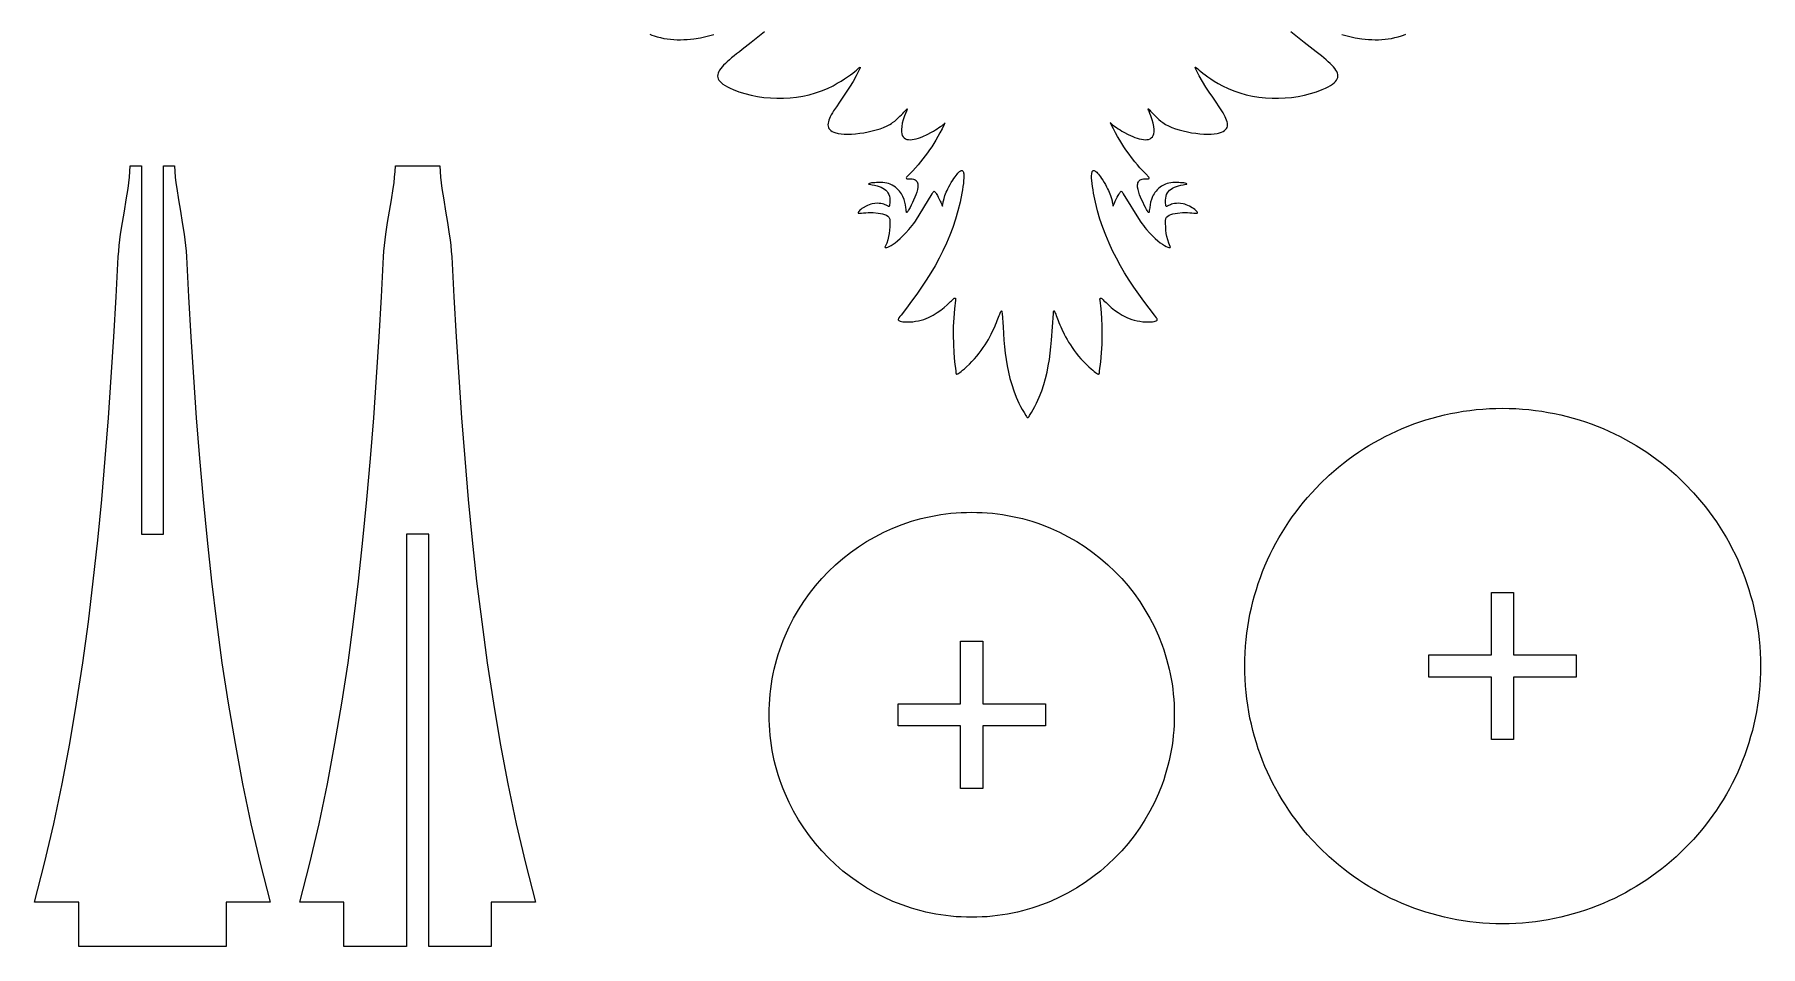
# Model space of a CAD drawing. Header units: millimetres. Extents: x 333 to 567, y 176 to 424.
# Drawn here: x 332.9 to 567.1, y 176.1 to 300 of the extents above; entities that cross this region are included whole.
import ezdxf

# ---------------------------------------------------------------- set-up
doc = ezdxf.new("R2010")
doc.units = ezdxf.units.MM
doc.layers.get('0').update_dxf_attribs({"linetype": 'CONTINUOUS', "true_color": 0xffffff})

msp = doc.modelspace()

# ---------------------------------------------------------------- linework, layer by layer
at = {"linetype": 'CONTINUOUS', "true_color": 0xffffff}
for points in [[(416.38, 300.05), (416.67, 299.93), (416.95, 299.83), (417.39, 299.69), (417.83, 299.58), (418.28, 299.48), (418.73, 299.41), (419.18, 299.35), (419.63, 299.31), (420.08, 299.29), (420.53, 299.28), (420.98, 299.3), (421.44, 299.32), (422.34, 299.42), (423.25, 299.57), (424.15, 299.77), (425.06, 300.01)], [(431.96, 300.37), (431.05, 299.62), (430.16, 298.92), (429.32, 298.27), (428.92, 297.96), (428.54, 297.66), (428.17, 297.37), (427.82, 297.09), (427.49, 296.82), (427.19, 296.56), (426.9, 296.31), (426.64, 296.07), (426.4, 295.83), (426.2, 295.6), (426.02, 295.38), (425.86, 295.17), (425.75, 294.96), (425.66, 294.75), (425.61, 294.55), (425.59, 294.35), (425.61, 294.16), (425.67, 293.97), (425.77, 293.78), (425.91, 293.6), (426.09, 293.42), (426.31, 293.24), (426.59, 293.06), (426.91, 292.88), (427.27, 292.7), (427.69, 292.52), (428.48, 292.22), (429.3, 291.97), (430.14, 291.75), (430.99, 291.58), (431.86, 291.46), (432.74, 291.38), (433.63, 291.34), (434.52, 291.34), (435.41, 291.4), (436.29, 291.49), (437.16, 291.64), (438.02, 291.82), (438.87, 292.06), (439.69, 292.34), (440.49, 292.67), (441.27, 293.05), (441.83, 293.37), (442.35, 293.67), (442.81, 293.97), (443.23, 294.26), (443.6, 294.52), (443.92, 294.77), (444.19, 294.99), (444.42, 295.18), (444.61, 295.34), (444.75, 295.46), (444.86, 295.54), (444.92, 295.57), (444.95, 295.56), (444.93, 295.5), (444.92, 295.44), (444.89, 295.38), (444.85, 295.29), (444.81, 295.19), (444.41, 294.39), (443.97, 293.61), (443.5, 292.87), (443.03, 292.15), (442.57, 291.47), (442.12, 290.82), (441.7, 290.2), (441.32, 289.63), (441.16, 289.35), (441.01, 289.09), (440.88, 288.84), (440.77, 288.6), (440.68, 288.37), (440.62, 288.15), (440.58, 287.94), (440.56, 287.74), (440.58, 287.56), (440.62, 287.39), (440.7, 287.23), (440.81, 287.08), (440.96, 286.95), (441.15, 286.83), (441.37, 286.72), (441.63, 286.63), (441.79, 286.58), (441.96, 286.55), (442.35, 286.5), (442.78, 286.47), (443.26, 286.46), (443.77, 286.48), (444.31, 286.52), (444.87, 286.59), (445.43, 286.67), (446, 286.78), (446.56, 286.9), (447.1, 287.05), (447.63, 287.21), (448.12, 287.39), (448.58, 287.59), (448.98, 287.8), (449.17, 287.92), (449.34, 288.04), (449.62, 288.25), (449.87, 288.47), (450.11, 288.68), (450.33, 288.89), (450.53, 289.09), (450.71, 289.28), (450.86, 289.45), (451, 289.6), (451.11, 289.73), (451.2, 289.83), (451.26, 289.89), (451.3, 289.92), (451.32, 289.9), (451.31, 289.85), (451.27, 289.74), (451.21, 289.58), (451.08, 289.27), (450.97, 288.97), (450.87, 288.69), (450.79, 288.43), (450.65, 287.94), (450.57, 287.5), (450.53, 287.12), (450.53, 286.8), (450.57, 286.52), (450.65, 286.28), (450.76, 286.09), (450.9, 285.95), (451.07, 285.84), (451.27, 285.76), (451.49, 285.72), (451.73, 285.71), (451.99, 285.73), (452.26, 285.77), (452.54, 285.84), (452.83, 285.92), (453.13, 286.03), (453.43, 286.15), (454.03, 286.42), (454.61, 286.73), (454.88, 286.88), (455.15, 287.04), (455.39, 287.2), (455.62, 287.35), (455.82, 287.49), (456, 287.62), (456.16, 287.74), (456.28, 287.84), (456.37, 287.92), (456.43, 287.97), (456.46, 288), (456.47, 288.01), (456.46, 287.99), (456.44, 287.95), (456.4, 287.88), (456.35, 287.77), (456.05, 287.2), (455.76, 286.66), (455.47, 286.15), (455.19, 285.67), (454.92, 285.21), (454.64, 284.76), (454.35, 284.34), (454.06, 283.93), (453.46, 283.12), (453.13, 282.72), (452.8, 282.32), (452.44, 281.91), (452.06, 281.5), (451.66, 281.07), (451.23, 280.62), (451.19, 280.54), (451.2, 280.46), (451.27, 280.39), (451.35, 280.38), (451.59, 280.4), (451.8, 280.41), (451.99, 280.39), (452.15, 280.36), (452.29, 280.32), (452.41, 280.25), (452.52, 280.17), (452.6, 280.08), (452.66, 279.98), (452.71, 279.86), (452.74, 279.73), (452.76, 279.59), (452.76, 279.29), (452.71, 278.96), (452.62, 278.61), (452.49, 278.25), (452.35, 277.89), (452.19, 277.52), (452.02, 277.17), (451.85, 276.83), (451.7, 276.52), (451.55, 276.24), (451.48, 276.1), (451.42, 275.99), (451.37, 275.91), (451.32, 275.85), (451.29, 275.83), (451.26, 275.82), (451.23, 275.84), (451.21, 275.89), (451.2, 275.95), (451.18, 276.03), (451.17, 276.13), (451.16, 276.25), (451.12, 276.53), (451.07, 276.85), (451, 277.21), (450.89, 277.58), (450.74, 277.98), (450.64, 278.17), (450.53, 278.36), (450.41, 278.56), (450.27, 278.74), (450.11, 278.92), (449.93, 279.09), (449.73, 279.26), (449.51, 279.41), (449.27, 279.55), (449, 279.68), (448.78, 279.76), (448.53, 279.82), (448.27, 279.86), (448, 279.89), (447.44, 279.91), (447.17, 279.9), (446.92, 279.88), (446.69, 279.86), (446.48, 279.84), (446.32, 279.8), (446.19, 279.77), (446.11, 279.74), (446.09, 279.72), (446.08, 279.71), (446.09, 279.69), (446.11, 279.68), (446.15, 279.67), (446.21, 279.66), (446.57, 279.6), (446.9, 279.53), (447.22, 279.45), (447.5, 279.36), (447.77, 279.26), (448.01, 279.14), (448.22, 279.01), (448.41, 278.85), (448.58, 278.68), (448.71, 278.49), (448.82, 278.28), (448.9, 278.04), (448.95, 277.78), (448.98, 277.49), (448.97, 277.17), (448.93, 276.82), (448.91, 276.73), (448.89, 276.67), (448.85, 276.65), (448.8, 276.65), (448.74, 276.67), (448.66, 276.72), (448.57, 276.77), (448.45, 276.83), (448.31, 276.89), (448.15, 276.95), (447.97, 277.01), (447.75, 277.05), (447.51, 277.07), (447.23, 277.08), (446.92, 277.06), (446.57, 277), (446.37, 276.95), (446.15, 276.88), (445.94, 276.8), (445.73, 276.7), (445.35, 276.47), (445.17, 276.36), (445.02, 276.24), (444.88, 276.13), (444.78, 276.02), (444.7, 275.93), (444.65, 275.84), (444.64, 275.78), (444.67, 275.74), (444.75, 275.72), (444.87, 275.72), (445.11, 275.76), (445.38, 275.78), (445.69, 275.8), (446.01, 275.82), (446.68, 275.81), (447.36, 275.76), (447.68, 275.71), (447.98, 275.65), (448.25, 275.57), (448.49, 275.46), (448.69, 275.34), (448.84, 275.2), (448.89, 275.12), (448.93, 275.03), (448.96, 274.94), (448.97, 274.84), (448.96, 274.35), (448.95, 273.88), (448.93, 273.42), (448.88, 272.98), (448.8, 272.55), (448.69, 272.11), (448.53, 271.67), (448.32, 271.22), (448.3, 271.14), (448.33, 271.09), (448.41, 271.08), (448.53, 271.09), (448.69, 271.14), (448.89, 271.22), (449.12, 271.35), (449.39, 271.51), (449.69, 271.72), (450.02, 271.98), (450.37, 272.29), (450.74, 272.65), (451.14, 273.06), (451.55, 273.53), (451.77, 273.79), (451.98, 274.06), (452.2, 274.34), (452.43, 274.65), (452.43, 274.66), (454.71, 278.37), (454.72, 278.38), (454.8, 278.54), (454.87, 278.65), (454.91, 278.69), (454.95, 278.7), (454.99, 278.71), (455.03, 278.69), (455.08, 278.65), (455.13, 278.59), (455.19, 278.51), (455.26, 278.41), (455.33, 278.28), (455.42, 278.12), (455.52, 277.93), (455.63, 277.71), (455.72, 277.53), (455.8, 277.37), (455.86, 277.22), (455.92, 277.1), (455.96, 276.99), (456, 276.9), (456.03, 276.83), (456.05, 276.77), (456.07, 276.74), (456.09, 276.72), (456.1, 276.71), (456.11, 276.73), (456.11, 276.76), (456.12, 276.8), (456.13, 276.87), (456.14, 276.94), (456.16, 277.04), (456.18, 277.15), (456.2, 277.27), (456.23, 277.42), (456.32, 277.74), (456.44, 278.13), (456.61, 278.57), (456.72, 278.81), (456.84, 279.06), (456.98, 279.33), (457.13, 279.61), (457.3, 279.91), (457.49, 280.21), (457.65, 280.46), (457.81, 280.68), (457.95, 280.87), (458.08, 281.04), (458.2, 281.18), (458.31, 281.29), (458.41, 281.39), (458.5, 281.46), (458.58, 281.5), (458.66, 281.53), (458.73, 281.54), (458.79, 281.53), (458.84, 281.49), (458.88, 281.45), (458.92, 281.38), (458.95, 281.3), (458.98, 281.2), (458.99, 281.09), (459.01, 280.82), (459.01, 280.51), (458.98, 280.16), (458.94, 279.76), (458.89, 279.34), (458.82, 278.9), (458.74, 278.44), (458.49, 277.24), (458.2, 276.06), (457.87, 274.92), (457.5, 273.81), (457.09, 272.73), (456.64, 271.67), (456.16, 270.63), (455.65, 269.61), (455.1, 268.6), (454.52, 267.62), (453.91, 266.64), (453.27, 265.68), (452.61, 264.72), (451.92, 263.77), (451.21, 262.82), (450.48, 261.87), (450.33, 261.69), (450.2, 261.53), (450.15, 261.45), (450.12, 261.38), (450.1, 261.31), (450.1, 261.25), (450.13, 261.2), (450.18, 261.15), (450.26, 261.1), (450.38, 261.06), (450.53, 261.03), (450.72, 261), (450.95, 260.98), (451.23, 260.97), (451.66, 260.97), (452.07, 261), (452.46, 261.05), (452.84, 261.12), (453.21, 261.21), (453.57, 261.32), (453.91, 261.44), (454.23, 261.58), (454.84, 261.89), (455.4, 262.23), (455.89, 262.58), (456.34, 262.94), (456.72, 263.28), (457.05, 263.59), (457.2, 263.73), (457.33, 263.85), (457.45, 263.96), (457.55, 264.05), (457.64, 264.13), (457.71, 264.18), (457.77, 264.21), (457.82, 264.21), (457.85, 264.18), (457.87, 264.13), (457.87, 264.05), (457.86, 263.93), (457.73, 262.73), (457.63, 261.53), (457.57, 260.34), (457.55, 259.15), (457.58, 257.96), (457.64, 256.76), (457.75, 255.55), (457.91, 254.34), (457.93, 254.16), (457.94, 254.01), (457.96, 253.95), (457.98, 253.91), (458.02, 253.88), (458.07, 253.88), (458.13, 253.9), (458.22, 253.94), (458.33, 254.01), (458.47, 254.11), (458.64, 254.25), (458.84, 254.42), (459.08, 254.62), (459.36, 254.87), (459.75, 255.23), (460.11, 255.59), (460.46, 255.97), (460.78, 256.34), (461.09, 256.72), (461.37, 257.1), (461.64, 257.48), (461.89, 257.85), (462.12, 258.23), (462.34, 258.59), (462.54, 258.95), (462.73, 259.3), (463.05, 259.97), (463.19, 260.29), (463.32, 260.59), (463.44, 260.88), (463.55, 261.14), (463.64, 261.39), (463.73, 261.62), (463.81, 261.82), (463.87, 262), (463.93, 262.15), (463.98, 262.28), (464.03, 262.38), (464.06, 262.45), (464.1, 262.48), (464.12, 262.49), (464.15, 262.45), (464.16, 262.38), (464.18, 262.28), (464.19, 262.13), (464.32, 260.28), (464.45, 258.48), (464.54, 257.6), (464.63, 256.72), (464.75, 255.86), (464.89, 255), (465.05, 254.14), (465.26, 253.29), (465.5, 252.45), (465.78, 251.61), (466.11, 250.77), (466.49, 249.92), (466.7, 249.5), (466.93, 249.08), (467.17, 248.66), (467.42, 248.24), (467.5, 248.13), (467.56, 248.05), (467.62, 248), (467.68, 247.99), (467.73, 248), (467.79, 248.05), (467.86, 248.13), (467.93, 248.24), (468.19, 248.66), (468.43, 249.08), (468.65, 249.5), (468.86, 249.92), (469.25, 250.77), (469.57, 251.61), (469.86, 252.45), (470.1, 253.29), (470.3, 254.14), (470.47, 255), (470.61, 255.86), (470.72, 256.72), (470.82, 257.6), (470.9, 258.48), (471.03, 260.28), (471.16, 262.13), (471.17, 262.28), (471.19, 262.38), (471.21, 262.45), (471.23, 262.49), (471.26, 262.48), (471.29, 262.45), (471.33, 262.38), (471.37, 262.28), (471.42, 262.15), (471.48, 262), (471.55, 261.82), (471.62, 261.62), (471.71, 261.39), (471.8, 261.14), (471.91, 260.88), (472.03, 260.59), (472.16, 260.29), (472.3, 259.97), (472.63, 259.3), (472.81, 258.95), (473.01, 258.59), (473.23, 258.23), (473.46, 257.85), (473.71, 257.48), (473.98, 257.1), (474.26, 256.72), (474.57, 256.34), (474.89, 255.96), (475.24, 255.59), (475.6, 255.23), (475.99, 254.87), (476.27, 254.62), (476.51, 254.42), (476.71, 254.25), (476.88, 254.11), (477.02, 254.01), (477.13, 253.94), (477.22, 253.9), (477.29, 253.88), (477.34, 253.88), (477.37, 253.91), (477.39, 253.95), (477.41, 254.01), (477.43, 254.16), (477.44, 254.34), (477.6, 255.55), (477.71, 256.76), (477.78, 257.96), (477.8, 259.15), (477.78, 260.34), (477.73, 261.53), (477.63, 262.73), (477.49, 263.93), (477.48, 264.05), (477.49, 264.13), (477.51, 264.18), (477.54, 264.21), (477.58, 264.21), (477.64, 264.18), (477.72, 264.13), (477.81, 264.05), (477.91, 263.96), (478.02, 263.85), (478.15, 263.73), (478.3, 263.59), (478.63, 263.28), (479.02, 262.94), (479.46, 262.58), (479.96, 262.23), (480.51, 261.89), (481.12, 261.58), (481.45, 261.44), (481.79, 261.32), (482.14, 261.21), (482.51, 261.12), (482.89, 261.05), (483.29, 261), (483.69, 260.97), (484.12, 260.97), (484.4, 260.98), (484.63, 261), (484.83, 261.03), (484.98, 261.06), (485.09, 261.1), (485.18, 261.15), (485.23, 261.2), (485.25, 261.25), (485.25, 261.31), (485.24, 261.38), (485.2, 261.45), (485.15, 261.53), (485.02, 261.69), (484.87, 261.87), (484.14, 262.82), (483.43, 263.77), (482.74, 264.72), (482.08, 265.68), (481.44, 266.64), (480.83, 267.62), (480.25, 268.6), (479.71, 269.61), (479.19, 270.63), (478.71, 271.67), (478.26, 272.73), (477.85, 273.81), (477.48, 274.92), (477.15, 276.06), (476.86, 277.24), (476.62, 278.44), (476.54, 278.9), (476.47, 279.34), (476.41, 279.76), (476.37, 280.16), (476.35, 280.51), (476.34, 280.82), (476.36, 281.09), (476.38, 281.2), (476.4, 281.3), (476.43, 281.38), (476.47, 281.45), (476.51, 281.49), (476.57, 281.53), (476.63, 281.54), (476.69, 281.53), (476.77, 281.5), (476.85, 281.46), (476.94, 281.39), (477.05, 281.29), (477.16, 281.18), (477.28, 281.04), (477.41, 280.87), (477.55, 280.68), (477.7, 280.46), (477.86, 280.21), (478.05, 279.91), (478.22, 279.61), (478.38, 279.33), (478.51, 279.06), (478.63, 278.81), (478.74, 278.57), (478.91, 278.13), (479.03, 277.74), (479.12, 277.42), (479.15, 277.27), (479.17, 277.15), (479.19, 277.04), (479.21, 276.94), (479.22, 276.87), (479.23, 276.8), (479.24, 276.76), (479.25, 276.73), (479.25, 276.71), (479.27, 276.72), (479.28, 276.74), (479.3, 276.77), (479.32, 276.83), (479.35, 276.9), (479.39, 276.99), (479.44, 277.1), (479.49, 277.22), (479.56, 277.37), (479.63, 277.53), (479.72, 277.71), (479.83, 277.93), (479.93, 278.12), (480.02, 278.28), (480.1, 278.41), (480.16, 278.51), (480.22, 278.59), (480.28, 278.65), (480.32, 278.69), (480.37, 278.71), (480.4, 278.7), (480.44, 278.69), (480.48, 278.65), (480.55, 278.54), (480.64, 278.38), (480.64, 278.37), (482.92, 274.66), (482.93, 274.65), (483.15, 274.34), (483.37, 274.06), (483.58, 273.79), (483.8, 273.53), (484.21, 273.06), (484.61, 272.65), (484.98, 272.29), (485.34, 271.98), (485.66, 271.72), (485.96, 271.51), (486.23, 271.35), (486.47, 271.22), (486.67, 271.14), (486.83, 271.09), (486.95, 271.08), (487.02, 271.09), (487.05, 271.14), (487.03, 271.22), (486.83, 271.67), (486.67, 272.11), (486.56, 272.55), (486.48, 272.98), (486.43, 273.42), (486.4, 273.88), (486.39, 274.35), (486.39, 274.84), (486.4, 274.94), (486.42, 275.03), (486.46, 275.12), (486.52, 275.2), (486.67, 275.34), (486.86, 275.46), (487.1, 275.57), (487.37, 275.65), (487.67, 275.71), (487.99, 275.76), (488.67, 275.81), (489.35, 275.82), (489.67, 275.8), (489.97, 275.78), (490.24, 275.76), (490.48, 275.72), (490.61, 275.72), (490.68, 275.74), (490.71, 275.78), (490.7, 275.84), (490.66, 275.93), (490.58, 276.02), (490.47, 276.13), (490.34, 276.24), (490.18, 276.36), (490.01, 276.47), (489.62, 276.7), (489.41, 276.8), (489.2, 276.88), (488.99, 276.95), (488.78, 277), (488.43, 277.06), (488.12, 277.08), (487.85, 277.07), (487.6, 277.05), (487.39, 277.01), (487.2, 276.95), (487.04, 276.89), (486.9, 276.83), (486.79, 276.77), (486.69, 276.72), (486.61, 276.67), (486.55, 276.65), (486.5, 276.65), (486.46, 276.67), (486.44, 276.73), (486.42, 276.82), (486.38, 277.17), (486.38, 277.49), (486.4, 277.78), (486.45, 278.04), (486.53, 278.28), (486.64, 278.49), (486.78, 278.68), (486.94, 278.85), (487.13, 279.01), (487.34, 279.14), (487.58, 279.26), (487.85, 279.36), (488.14, 279.45), (488.45, 279.53), (488.78, 279.6), (489.14, 279.66), (489.2, 279.67), (489.24, 279.68), (489.26, 279.69), (489.27, 279.71), (489.27, 279.72), (489.25, 279.74), (489.17, 279.77), (489.04, 279.8), (488.87, 279.84), (488.67, 279.86), (488.43, 279.88), (488.18, 279.9), (487.91, 279.91), (487.36, 279.89), (487.08, 279.86), (486.82, 279.82), (486.58, 279.75), (486.36, 279.68), (486.09, 279.55), (485.85, 279.41), (485.63, 279.26), (485.43, 279.09), (485.25, 278.92), (485.09, 278.74), (484.95, 278.56), (484.82, 278.36), (484.71, 278.17), (484.62, 277.98), (484.46, 277.58), (484.35, 277.21), (484.28, 276.85), (484.23, 276.53), (484.2, 276.25), (484.18, 276.13), (484.17, 276.03), (484.16, 275.95), (484.14, 275.89), (484.12, 275.84), (484.1, 275.82), (484.07, 275.83), (484.03, 275.85), (483.99, 275.91), (483.94, 275.99), (483.87, 276.1), (483.8, 276.24), (483.66, 276.52), (483.5, 276.83), (483.33, 277.17), (483.16, 277.52), (483, 277.89), (482.86, 278.25), (482.74, 278.61), (482.65, 278.96), (482.59, 279.29), (482.59, 279.59), (482.61, 279.73), (482.64, 279.86), (482.69, 279.98), (482.75, 280.08), (482.84, 280.17), (482.94, 280.25), (483.06, 280.32), (483.2, 280.36), (483.37, 280.39), (483.56, 280.41), (483.77, 280.4), (484, 280.38), (484.09, 280.39), (484.15, 280.46), (484.16, 280.54), (484.12, 280.62), (483.7, 281.07), (483.29, 281.5), (482.91, 281.91), (482.56, 282.32), (482.22, 282.72), (481.9, 283.12), (481.29, 283.93), (481, 284.34), (480.72, 284.76), (480.44, 285.21), (480.16, 285.67), (479.88, 286.15), (479.59, 286.66), (479.3, 287.2), (479.01, 287.77), (478.95, 287.88), (478.91, 287.95), (478.89, 287.99), (478.88, 288.01), (478.89, 288), (478.93, 287.97), (478.98, 287.92), (479.06, 287.85), (479.19, 287.75), (479.34, 287.63), (479.52, 287.5), (479.73, 287.35), (479.96, 287.2), (480.2, 287.05), (480.46, 286.89), (480.74, 286.73), (481.32, 286.42), (481.92, 286.15), (482.22, 286.03), (482.52, 285.92), (482.81, 285.84), (483.1, 285.77), (483.37, 285.73), (483.62, 285.71), (483.86, 285.72), (484.08, 285.76), (484.28, 285.84), (484.45, 285.95), (484.59, 286.09), (484.71, 286.28), (484.78, 286.52), (484.82, 286.8), (484.83, 287.12), (484.79, 287.5), (484.7, 287.94), (484.57, 288.43), (484.48, 288.69), (484.38, 288.97), (484.27, 289.27), (484.14, 289.58), (484.08, 289.74), (484.04, 289.85), (484.03, 289.9), (484.05, 289.92), (484.09, 289.89), (484.16, 289.83), (484.24, 289.73), (484.36, 289.6), (484.49, 289.45), (484.65, 289.28), (484.83, 289.09), (485.02, 288.89), (485.24, 288.68), (485.48, 288.47), (485.74, 288.25), (486.02, 288.04), (486.19, 287.92), (486.37, 287.8), (486.78, 287.59), (487.23, 287.39), (487.72, 287.21), (488.25, 287.05), (488.79, 286.9), (489.35, 286.78), (489.92, 286.67), (490.49, 286.59), (491.04, 286.52), (491.58, 286.48), (492.09, 286.46), (492.57, 286.47), (493, 286.49), (493.39, 286.55), (493.56, 286.58), (493.72, 286.63), (493.98, 286.72), (494.21, 286.83), (494.39, 286.95), (494.54, 287.08), (494.65, 287.23), (494.73, 287.39), (494.77, 287.56), (494.79, 287.74), (494.78, 287.94), (494.74, 288.15), (494.67, 288.37), (494.58, 288.6), (494.47, 288.84), (494.34, 289.09), (494.19, 289.35), (494.03, 289.63), (493.66, 290.2), (493.24, 290.82), (492.79, 291.47), (492.32, 292.15), (491.85, 292.87), (491.39, 293.61), (490.95, 294.39), (490.55, 295.19), (490.5, 295.29), (490.47, 295.38), (490.44, 295.44), (490.42, 295.5), (490.41, 295.56), (490.43, 295.57), (490.5, 295.54), (490.6, 295.46), (490.75, 295.34), (490.93, 295.18), (491.16, 294.99), (491.44, 294.77), (491.76, 294.52), (492.12, 294.26), (492.54, 293.97), (493, 293.67), (493.52, 293.36), (494.09, 293.05), (494.86, 292.67), (495.66, 292.34), (496.48, 292.06), (497.33, 291.82), (498.19, 291.64), (499.06, 291.49), (499.95, 291.4), (500.84, 291.34), (501.72, 291.34), (502.61, 291.38), (503.49, 291.46), (504.36, 291.58), (505.22, 291.75), (506.05, 291.97), (506.87, 292.22), (507.66, 292.52), (508.08, 292.7), (508.45, 292.88), (508.77, 293.06), (509.04, 293.24), (509.27, 293.42), (509.45, 293.6), (509.59, 293.78), (509.69, 293.97), (509.75, 294.16), (509.77, 294.35), (509.75, 294.55), (509.7, 294.75), (509.61, 294.96), (509.49, 295.17), (509.34, 295.38), (509.16, 295.6), (508.95, 295.83), (508.71, 296.07), (508.45, 296.31), (508.17, 296.56), (507.86, 296.82), (507.53, 297.09), (507.18, 297.37), (506.81, 297.66), (506.43, 297.96), (506.03, 298.26), (505.19, 298.92), (504.31, 299.62), (503.39, 300.37)], [(510.3, 300.01), (511.2, 299.77), (512.1, 299.57), (513.01, 299.42), (513.92, 299.32), (514.37, 299.3), (514.82, 299.28), (515.27, 299.29), (515.73, 299.31), (516.18, 299.35), (516.62, 299.41), (517.07, 299.48), (517.52, 299.58), (517.96, 299.69), (518.41, 299.83), (518.68, 299.93), (518.98, 300.05)], [(345.87, 282.15), (345.88, 282.15), (345.93, 282.15), (346, 282.15), (346.1, 282.15), (346.21, 282.15), (346.34, 282.15), (346.62, 282.15), (346.89, 282.15), (347.02, 282.15), (347.13, 282.15), (347.23, 282.15), (347.3, 282.15), (347.35, 282.15), (347.37, 282.15), (347.37, 282.11), (347.37, 282.01), (347.37, 281.83), (347.37, 281.59), (347.37, 281.28), (347.37, 280.91), (347.37, 280.49), (347.37, 280), (347.37, 279.46), (347.37, 278.87), (347.37, 278.23), (347.37, 277.53), (347.37, 276.8), (347.37, 276.02), (347.37, 275.2), (347.37, 274.34), (347.37, 272.51), (347.37, 270.55), (347.37, 268.49), (347.37, 266.33), (347.37, 264.1), (347.37, 261.81), (347.37, 257.15), (347.37, 252.49), (347.37, 250.2), (347.37, 247.97), (347.37, 245.81), (347.37, 243.75), (347.37, 241.79), (347.37, 239.96), (347.37, 239.1), (347.37, 238.28), (347.37, 237.5), (347.37, 236.76), (347.37, 236.07), (347.37, 235.43), (347.37, 234.84), (347.37, 234.3), (347.37, 233.81), (347.37, 233.38), (347.37, 233.02), (347.37, 232.71), (347.37, 232.47), (347.37, 232.29), (347.37, 232.18), (347.37, 232.15), (347.37, 232.15), (347.4, 232.15), (347.44, 232.15), (347.5, 232.15), (347.64, 232.15), (347.84, 232.15), (348.06, 232.15), (348.32, 232.15), (348.59, 232.15), (348.87, 232.15), (349.15, 232.15), (349.42, 232.15), (349.67, 232.15), (349.9, 232.15), (350.09, 232.15), (350.24, 232.15), (350.29, 232.15), (350.33, 232.15), (350.36, 232.15), (350.37, 232.15), (350.37, 232.18), (350.37, 232.29), (350.37, 232.47), (350.37, 232.71), (350.37, 233.02), (350.37, 233.38), (350.37, 233.81), (350.37, 234.3), (350.37, 234.84), (350.37, 235.43), (350.37, 236.07), (350.37, 236.76), (350.37, 237.5), (350.37, 238.28), (350.37, 239.1), (350.37, 239.96), (350.37, 241.79), (350.37, 243.75), (350.37, 245.81), (350.37, 247.97), (350.37, 250.2), (350.37, 252.49), (350.37, 257.15), (350.37, 261.81), (350.37, 264.1), (350.37, 266.33), (350.37, 268.49), (350.37, 270.55), (350.37, 272.51), (350.37, 274.34), (350.37, 275.2), (350.37, 276.02), (350.37, 276.8), (350.37, 277.53), (350.37, 278.23), (350.37, 278.87), (350.37, 279.46), (350.37, 280), (350.37, 280.49), (350.37, 280.91), (350.37, 281.28), (350.37, 281.59), (350.37, 281.83), (350.37, 282.01), (350.37, 282.11), (350.37, 282.15), (350.38, 282.15), (350.43, 282.15), (350.5, 282.15), (350.6, 282.15), (350.71, 282.15), (350.84, 282.15), (351.12, 282.15), (351.39, 282.15), (351.52, 282.15), (351.63, 282.15), (351.73, 282.15), (351.8, 282.15), (351.85, 282.15), (351.87, 282.15), (351.91, 281.38), (351.98, 280.62), (352.07, 279.85), (352.17, 279.08), (352.41, 277.54), (352.67, 276), (352.93, 274.45), (353.17, 272.9), (353.27, 272.13), (353.36, 271.35), (353.44, 270.57), (353.49, 269.79), (353.78, 264.38), (354.1, 258.93), (354.45, 253.45), (354.83, 247.94), (355.26, 242.41), (355.74, 236.87), (356.28, 231.32), (356.88, 225.77), (357.56, 220.22), (358.31, 214.69), (359.15, 209.18), (360.08, 203.7), (361.11, 198.24), (362.25, 192.83), (363.5, 187.46), (364.87, 182.15), (364.85, 182.15), (364.8, 182.15), (364.72, 182.15), (364.61, 182.15), (364.47, 182.15), (364.31, 182.15), (364.13, 182.15), (363.93, 182.15), (363.71, 182.15), (363.47, 182.15), (362.97, 182.15), (362.43, 182.15), (361.87, 182.15), (361.31, 182.15), (360.76, 182.15), (360.26, 182.15), (360.02, 182.15), (359.8, 182.15), (359.6, 182.15), (359.42, 182.15), (359.26, 182.15), (359.12, 182.15), (359.01, 182.15), (358.93, 182.15), (358.88, 182.15), (358.87, 182.15), (358.87, 182.13), (358.87, 182.08), (358.87, 182), (358.87, 181.89), (358.87, 181.76), (358.87, 181.6), (358.87, 181.41), (358.87, 181.21), (358.87, 180.99), (358.87, 180.76), (358.87, 180.25), (358.87, 179.71), (358.87, 179.15), (358.87, 178.59), (358.87, 178.05), (358.87, 177.54), (358.87, 177.31), (358.87, 177.09), (358.87, 176.88), (358.87, 176.7), (358.87, 176.54), (358.87, 176.41), (358.87, 176.3), (358.87, 176.22), (358.87, 176.17), (358.87, 176.15), (358.85, 176.15), (358.81, 176.15), (358.74, 176.15), (358.64, 176.15), (358.52, 176.15), (358.37, 176.15), (358.2, 176.15), (358.01, 176.15), (357.79, 176.15), (357.55, 176.15), (357.3, 176.15), (357.02, 176.15), (356.73, 176.15), (356.41, 176.15), (356.09, 176.15), (355.74, 176.15), (355.01, 176.15), (354.23, 176.15), (353.4, 176.15), (352.54, 176.15), (351.65, 176.15), (350.73, 176.15), (348.87, 176.15), (347, 176.15), (346.09, 176.15), (345.19, 176.15), (344.33, 176.15), (343.5, 176.15), (342.72, 176.15), (341.99, 176.15), (341.65, 176.15), (341.32, 176.15), (341.01, 176.15), (340.71, 176.15), (340.44, 176.15), (340.18, 176.15), (339.94, 176.15), (339.73, 176.15), (339.53, 176.15), (339.36, 176.15), (339.21, 176.15), (339.09, 176.15), (338.99, 176.15), (338.92, 176.15), (338.88, 176.15), (338.87, 176.15), (338.87, 176.17), (338.87, 176.22), (338.87, 176.3), (338.87, 176.41), (338.87, 176.54), (338.87, 176.7), (338.87, 176.88), (338.87, 177.09), (338.87, 177.31), (338.87, 177.54), (338.87, 178.05), (338.87, 178.59), (338.87, 179.15), (338.87, 179.71), (338.87, 180.25), (338.87, 180.76), (338.87, 180.99), (338.87, 181.21), (338.87, 181.41), (338.87, 181.6), (338.87, 181.76), (338.87, 181.89), (338.87, 182), (338.87, 182.08), (338.87, 182.13), (338.87, 182.15), (338.85, 182.15), (338.8, 182.15), (338.72, 182.15), (338.61, 182.15), (338.47, 182.15), (338.31, 182.15), (338.13, 182.15), (337.93, 182.15), (337.71, 182.15), (337.47, 182.15), (336.97, 182.15), (336.43, 182.15), (335.87, 182.15), (335.31, 182.15), (334.76, 182.15), (334.26, 182.15), (334.02, 182.15), (333.8, 182.15), (333.6, 182.15), (333.42, 182.15), (333.26, 182.15), (333.12, 182.15), (333.01, 182.15), (332.93, 182.15), (332.88, 182.15), (332.87, 182.15), (334.24, 187.46), (335.49, 192.83), (336.62, 198.24), (337.65, 203.7), (338.58, 209.18), (339.42, 214.69), (340.18, 220.22), (340.85, 225.77), (341.45, 231.32), (341.99, 236.87), (342.47, 242.41), (342.9, 247.94), (343.28, 253.45), (343.63, 258.93), (343.95, 264.38), (344.24, 269.79), (344.3, 270.57), (344.37, 271.35), (344.46, 272.13), (344.56, 272.9), (344.8, 274.45), (345.06, 276), (345.32, 277.54), (345.56, 279.08), (345.66, 279.85), (345.75, 280.62), (345.82, 281.38), (345.87, 282.15)], [(381.87, 282.15), (381.88, 282.15), (381.93, 282.15), (382.01, 282.15), (382.12, 282.15), (382.26, 282.15), (382.42, 282.15), (382.6, 282.15), (382.8, 282.15), (383.02, 282.15), (383.26, 282.15), (383.76, 282.15), (384.31, 282.15), (384.87, 282.15), (385.43, 282.15), (385.97, 282.15), (386.47, 282.15), (386.71, 282.15), (386.93, 282.15), (387.13, 282.15), (387.31, 282.15), (387.47, 282.15), (387.61, 282.15), (387.72, 282.15), (387.8, 282.15), (387.85, 282.15), (387.87, 282.15), (387.91, 281.38), (387.98, 280.62), (388.07, 279.85), (388.17, 279.08), (388.41, 277.54), (388.67, 276), (388.93, 274.45), (389.17, 272.9), (389.27, 272.13), (389.36, 271.35), (389.44, 270.57), (389.49, 269.79), (389.78, 264.38), (390.1, 258.93), (390.45, 253.45), (390.83, 247.94), (391.26, 242.41), (391.74, 236.87), (392.28, 231.32), (392.88, 225.77), (393.56, 220.22), (394.31, 214.69), (395.15, 209.18), (396.08, 203.7), (397.11, 198.24), (398.25, 192.83), (399.5, 187.46), (400.87, 182.15), (400.85, 182.15), (400.8, 182.15), (400.72, 182.15), (400.61, 182.15), (400.47, 182.15), (400.31, 182.15), (400.13, 182.15), (399.93, 182.15), (399.71, 182.15), (399.47, 182.15), (398.97, 182.15), (398.43, 182.15), (397.87, 182.15), (397.31, 182.15), (396.76, 182.15), (396.26, 182.15), (396.02, 182.15), (395.8, 182.15), (395.6, 182.15), (395.42, 182.15), (395.26, 182.15), (395.12, 182.15), (395.01, 182.15), (394.93, 182.15), (394.88, 182.15), (394.87, 182.15), (394.87, 182.13), (394.87, 182.08), (394.87, 182), (394.87, 181.89), (394.87, 181.76), (394.87, 181.6), (394.87, 181.41), (394.87, 181.21), (394.87, 180.99), (394.87, 180.76), (394.87, 180.25), (394.87, 179.71), (394.87, 179.15), (394.87, 178.59), (394.87, 178.05), (394.87, 177.54), (394.87, 177.31), (394.87, 177.09), (394.87, 176.88), (394.87, 176.7), (394.87, 176.54), (394.87, 176.41), (394.87, 176.3), (394.87, 176.22), (394.87, 176.17), (394.87, 176.15), (394.84, 176.15), (394.77, 176.15), (394.66, 176.15), (394.5, 176.15), (394.31, 176.15), (394.08, 176.15), (393.82, 176.15), (393.54, 176.15), (393.23, 176.15), (392.89, 176.15), (392.54, 176.15), (392.18, 176.15), (391.41, 176.15), (390.62, 176.15), (389.82, 176.15), (389.06, 176.15), (388.69, 176.15), (388.34, 176.15), (388.01, 176.15), (387.69, 176.15), (387.41, 176.15), (387.15, 176.15), (386.92, 176.15), (386.73, 176.15), (386.58, 176.15), (386.46, 176.15), (386.39, 176.15), (386.37, 176.15), (386.37, 176.17), (386.37, 176.22), (386.37, 176.3), (386.37, 176.41), (386.37, 176.54), (386.37, 176.7), (386.37, 176.88), (386.37, 177.09), (386.37, 177.31), (386.37, 177.54), (386.37, 178.05), (386.37, 178.59), (386.37, 179.15), (386.37, 179.71), (386.37, 180.25), (386.37, 180.76), (386.37, 180.99), (386.37, 181.21), (386.37, 181.41), (386.37, 181.6), (386.37, 181.76), (386.37, 181.89), (386.37, 182), (386.37, 182.08), (386.37, 182.13), (386.37, 182.15), (386.37, 182.18), (386.37, 182.29), (386.37, 182.47), (386.37, 182.71), (386.37, 183.02), (386.37, 183.38), (386.37, 183.81), (386.37, 184.3), (386.37, 184.84), (386.37, 185.43), (386.37, 186.07), (386.37, 186.76), (386.37, 187.5), (386.37, 188.28), (386.37, 189.1), (386.37, 189.96), (386.37, 191.79), (386.37, 193.75), (386.37, 195.81), (386.37, 197.97), (386.37, 200.2), (386.37, 202.49), (386.37, 207.15), (386.37, 211.81), (386.37, 214.1), (386.37, 216.33), (386.37, 218.49), (386.37, 220.55), (386.37, 222.51), (386.37, 224.34), (386.37, 225.2), (386.37, 226.02), (386.37, 226.8), (386.37, 227.53), (386.37, 228.23), (386.37, 228.87), (386.37, 229.46), (386.37, 230), (386.37, 230.49), (386.37, 230.91), (386.37, 231.28), (386.37, 231.59), (386.37, 231.83), (386.37, 232.01), (386.37, 232.11), (386.37, 232.15), (386.36, 232.15), (386.33, 232.15), (386.29, 232.15), (386.24, 232.15), (386.09, 232.15), (385.9, 232.15), (385.67, 232.15), (385.42, 232.15), (385.15, 232.15), (384.87, 232.15), (384.59, 232.15), (384.32, 232.15), (384.06, 232.15), (383.84, 232.15), (383.64, 232.15), (383.5, 232.15), (383.44, 232.15), (383.4, 232.15), (383.37, 232.15), (383.37, 232.15), (383.37, 232.11), (383.37, 232.01), (383.37, 231.83), (383.37, 231.59), (383.37, 231.28), (383.37, 230.91), (383.37, 230.49), (383.37, 230), (383.37, 229.46), (383.37, 228.87), (383.37, 228.23), (383.37, 227.53), (383.37, 226.8), (383.37, 226.02), (383.37, 225.2), (383.37, 224.34), (383.37, 222.51), (383.37, 220.55), (383.37, 218.49), (383.37, 216.33), (383.37, 214.1), (383.37, 211.81), (383.37, 207.15), (383.37, 202.49), (383.37, 200.2), (383.37, 197.97), (383.37, 195.81), (383.37, 193.75), (383.37, 191.79), (383.37, 189.96), (383.37, 189.1), (383.37, 188.28), (383.37, 187.5), (383.37, 186.76), (383.37, 186.07), (383.37, 185.43), (383.37, 184.84), (383.37, 184.3), (383.37, 183.81), (383.37, 183.38), (383.37, 183.02), (383.37, 182.71), (383.37, 182.47), (383.37, 182.29), (383.37, 182.18), (383.37, 182.15), (383.37, 182.13), (383.37, 182.08), (383.37, 182), (383.37, 181.89), (383.37, 181.76), (383.37, 181.6), (383.37, 181.41), (383.37, 181.21), (383.37, 180.99), (383.37, 180.76), (383.37, 180.25), (383.37, 179.71), (383.37, 179.15), (383.37, 178.59), (383.37, 178.05), (383.37, 177.54), (383.37, 177.31), (383.37, 177.09), (383.37, 176.88), (383.37, 176.7), (383.37, 176.54), (383.37, 176.41), (383.37, 176.3), (383.37, 176.22), (383.37, 176.17), (383.37, 176.15), (383.34, 176.15), (383.27, 176.15), (383.16, 176.15), (383, 176.15), (382.81, 176.15), (382.58, 176.15), (382.32, 176.15), (382.04, 176.15), (381.73, 176.15), (381.39, 176.15), (381.04, 176.15), (380.68, 176.15), (379.91, 176.15), (379.12, 176.15), (378.32, 176.15), (377.56, 176.15), (377.19, 176.15), (376.84, 176.15), (376.51, 176.15), (376.19, 176.15), (375.91, 176.15), (375.65, 176.15), (375.42, 176.15), (375.23, 176.15), (375.08, 176.15), (374.96, 176.15), (374.89, 176.15), (374.87, 176.15), (374.87, 176.17), (374.87, 176.22), (374.87, 176.3), (374.87, 176.41), (374.87, 176.54), (374.87, 176.7), (374.87, 176.88), (374.87, 177.09), (374.87, 177.31), (374.87, 177.54), (374.87, 178.05), (374.87, 178.59), (374.87, 179.15), (374.87, 179.71), (374.87, 180.25), (374.87, 180.76), (374.87, 180.99), (374.87, 181.21), (374.87, 181.41), (374.87, 181.6), (374.87, 181.76), (374.87, 181.89), (374.87, 182), (374.87, 182.08), (374.87, 182.13), (374.87, 182.15), (374.85, 182.15), (374.8, 182.15), (374.72, 182.15), (374.61, 182.15), (374.47, 182.15), (374.31, 182.15), (374.13, 182.15), (373.93, 182.15), (373.71, 182.15), (373.47, 182.15), (372.97, 182.15), (372.43, 182.15), (371.87, 182.15), (371.31, 182.15), (370.76, 182.15), (370.26, 182.15), (370.02, 182.15), (369.8, 182.15), (369.6, 182.15), (369.42, 182.15), (369.26, 182.15), (369.12, 182.15), (369.01, 182.15), (368.93, 182.15), (368.88, 182.15), (368.87, 182.15), (370.24, 187.46), (371.49, 192.83), (372.62, 198.24), (373.65, 203.7), (374.58, 209.18), (375.42, 214.69), (376.18, 220.22), (376.85, 225.77), (377.45, 231.32), (377.99, 236.87), (378.47, 242.41), (378.9, 247.94), (379.28, 253.45), (379.63, 258.93), (379.95, 264.38), (380.24, 269.79), (380.3, 270.57), (380.37, 271.35), (380.46, 272.13), (380.56, 272.9), (380.8, 274.45), (381.06, 276), (381.32, 277.54), (381.56, 279.08), (381.66, 279.85), (381.75, 280.62), (381.82, 281.38), (381.87, 282.15)], [(532.13, 249.24), (533.03, 249.23), (533.93, 249.19), (534.82, 249.14), (535.71, 249.06), (536.59, 248.96), (537.46, 248.84), (538.33, 248.69), (539.19, 248.53), (540.04, 248.34), (540.88, 248.14), (541.71, 247.91), (542.54, 247.66), (543.36, 247.4), (544.17, 247.11), (544.97, 246.81), (545.76, 246.49), (546.54, 246.15), (547.31, 245.79), (548.07, 245.41), (548.82, 245.01), (549.55, 244.6), (550.28, 244.17), (551, 243.72), (551.7, 243.26), (552.39, 242.78), (553.07, 242.28), (553.74, 241.77), (554.4, 241.25), (555.04, 240.7), (555.67, 240.15), (556.88, 238.99), (558.04, 237.77), (558.6, 237.14), (559.14, 236.5), (559.67, 235.85), (560.18, 235.18), (560.68, 234.5), (561.16, 233.81), (561.62, 233.1), (562.07, 232.39), (562.5, 231.66), (562.91, 230.92), (563.3, 230.17), (563.68, 229.41), (564.04, 228.64), (564.38, 227.86), (564.7, 227.07), (565.01, 226.27), (565.29, 225.46), (565.56, 224.65), (565.8, 223.82), (566.03, 222.98), (566.24, 222.14), (566.42, 221.29), (566.59, 220.43), (566.73, 219.57), (566.85, 218.7), (566.95, 217.82), (567.03, 216.93), (567.09, 216.04), (567.12, 215.14), (567.13, 214.24), (567.12, 213.34), (567.09, 212.44), (567.03, 211.55), (566.95, 210.66), (566.85, 209.78), (566.73, 208.91), (566.59, 208.04), (566.42, 207.18), (566.24, 206.33), (566.03, 205.49), (565.8, 204.66), (565.56, 203.83), (565.29, 203.01), (565.01, 202.2), (564.7, 201.4), (564.38, 200.61), (564.04, 199.83), (563.68, 199.06), (563.3, 198.3), (562.91, 197.55), (562.5, 196.82), (562.07, 196.09), (561.62, 195.37), (561.16, 194.67), (560.68, 193.98), (560.18, 193.3), (559.67, 192.63), (559.14, 191.97), (558.6, 191.33), (558.04, 190.7), (556.88, 189.49), (555.67, 188.33), (555.04, 187.77), (554.4, 187.23), (553.74, 186.7), (553.07, 186.19), (552.39, 185.69), (551.7, 185.21), (551, 184.75), (550.28, 184.3), (549.55, 183.87), (548.82, 183.46), (548.07, 183.07), (547.31, 182.69), (546.54, 182.33), (545.76, 181.99), (544.97, 181.67), (544.17, 181.36), (543.36, 181.08), (542.54, 180.81), (541.71, 180.57), (540.88, 180.34), (540.04, 180.13), (539.19, 179.95), (538.33, 179.78), (537.46, 179.64), (536.59, 179.52), (535.71, 179.42), (534.82, 179.34), (533.93, 179.28), (533.03, 179.25), (532.13, 179.24), (531.23, 179.25), (530.33, 179.28), (529.44, 179.34), (528.55, 179.42), (527.67, 179.52), (526.8, 179.64), (525.94, 179.78), (525.08, 179.95), (524.23, 180.13), (523.38, 180.34), (522.55, 180.57), (521.72, 180.81), (520.91, 181.08), (520.1, 181.36), (519.3, 181.67), (518.51, 181.99), (517.73, 182.33), (516.96, 182.69), (516.2, 183.07), (515.45, 183.46), (514.71, 183.87), (513.98, 184.3), (513.27, 184.75), (512.56, 185.21), (511.87, 185.69), (511.19, 186.19), (510.52, 186.7), (509.87, 187.23), (509.23, 187.77), (508.6, 188.33), (507.38, 189.49), (506.22, 190.7), (505.67, 191.33), (505.12, 191.97), (504.6, 192.63), (504.09, 193.3), (503.59, 193.98), (503.11, 194.67), (502.65, 195.37), (502.2, 196.09), (501.77, 196.82), (501.36, 197.55), (500.96, 198.3), (500.58, 199.06), (500.22, 199.83), (499.88, 200.61), (499.56, 201.4), (499.26, 202.2), (498.97, 203.01), (498.71, 203.83), (498.46, 204.66), (498.23, 205.49), (498.03, 206.33), (497.84, 207.18), (497.68, 208.04), (497.53, 208.91), (497.41, 209.78), (497.31, 210.66), (497.23, 211.55), (497.18, 212.44), (497.14, 213.34), (497.13, 214.24), (497.14, 215.14), (497.18, 216.04), (497.23, 216.93), (497.31, 217.82), (497.41, 218.7), (497.53, 219.57), (497.68, 220.43), (497.84, 221.29), (498.03, 222.14), (498.23, 222.98), (498.46, 223.82), (498.71, 224.65), (498.97, 225.46), (499.26, 226.27), (499.56, 227.07), (499.88, 227.86), (500.22, 228.64), (500.58, 229.41), (500.96, 230.17), (501.36, 230.92), (501.77, 231.66), (502.2, 232.39), (502.65, 233.1), (503.11, 233.81), (503.59, 234.5), (504.09, 235.18), (504.6, 235.85), (505.12, 236.5), (505.67, 237.14), (506.22, 237.77), (507.38, 238.99), (508.6, 240.15), (509.23, 240.7), (509.87, 241.25), (510.52, 241.77), (511.19, 242.28), (511.87, 242.78), (512.56, 243.26), (513.27, 243.72), (513.98, 244.17), (514.71, 244.6), (515.45, 245.01), (516.2, 245.41), (516.96, 245.79), (517.73, 246.15), (518.51, 246.49), (519.3, 246.81), (520.1, 247.11), (520.91, 247.4), (521.72, 247.66), (522.55, 247.91), (523.39, 248.14), (524.23, 248.34), (525.08, 248.53), (525.94, 248.69), (526.8, 248.84), (527.67, 248.96), (528.55, 249.06), (529.44, 249.14), (530.33, 249.19), (531.23, 249.23), (532.13, 249.24)], [(460.07, 235.12), (460.78, 235.11), (461.49, 235.09), (462.19, 235.04), (462.89, 234.98), (463.58, 234.9), (464.26, 234.8), (464.94, 234.69), (465.62, 234.56), (466.28, 234.42), (466.95, 234.26), (467.6, 234.08), (468.25, 233.89), (468.89, 233.68), (469.53, 233.45), (470.78, 232.96), (472, 232.41), (473.18, 231.8), (474.33, 231.14), (475.45, 230.43), (476.53, 229.66), (477.57, 228.84), (478.56, 227.98), (479.52, 227.07), (480.43, 226.11), (481.29, 225.11), (482.11, 224.08), (482.88, 223), (483.59, 221.88), (484.26, 220.73), (484.86, 219.54), (485.41, 218.33), (485.91, 217.08), (486.13, 216.44), (486.34, 215.8), (486.53, 215.15), (486.71, 214.49), (486.87, 213.83), (487.02, 213.16), (487.14, 212.49), (487.26, 211.81), (487.35, 211.12), (487.43, 210.43), (487.49, 209.74), (487.54, 209.04), (487.56, 208.33), (487.57, 207.62), (487.56, 206.91), (487.54, 206.21), (487.49, 205.51), (487.43, 204.81), (487.35, 204.12), (487.26, 203.43), (487.14, 202.75), (487.02, 202.08), (486.87, 201.41), (486.71, 200.75), (486.53, 200.09), (486.34, 199.44), (486.13, 198.8), (485.91, 198.17), (485.41, 196.92), (484.86, 195.7), (484.26, 194.51), (483.59, 193.36), (482.88, 192.25), (482.11, 191.17), (481.29, 190.13), (480.43, 189.13), (479.52, 188.18), (478.56, 187.27), (477.57, 186.4), (476.53, 185.59), (475.45, 184.82), (474.33, 184.1), (473.18, 183.44), (472, 182.83), (470.78, 182.28), (470.16, 182.03), (469.53, 181.79), (468.89, 181.57), (468.25, 181.36), (467.6, 181.17), (466.95, 180.99), (466.28, 180.83), (465.62, 180.68), (464.94, 180.55), (464.26, 180.44), (463.58, 180.34), (462.89, 180.26), (462.19, 180.2), (461.49, 180.16), (460.78, 180.13), (460.07, 180.12), (459.36, 180.13), (458.66, 180.16), (457.96, 180.2), (457.26, 180.26), (456.57, 180.34), (455.89, 180.44), (455.21, 180.55), (454.53, 180.68), (453.86, 180.83), (453.2, 180.99), (452.54, 181.17), (451.9, 181.36), (451.25, 181.57), (450.62, 181.79), (449.99, 182.03), (449.37, 182.28), (448.15, 182.83), (446.96, 183.44), (445.81, 184.1), (444.7, 184.82), (443.62, 185.59), (442.58, 186.4), (441.58, 187.27), (440.63, 188.18), (439.72, 189.13), (438.85, 190.13), (438.04, 191.17), (437.27, 192.25), (436.56, 193.36), (435.89, 194.51), (435.29, 195.7), (434.74, 196.92), (434.48, 197.54), (434.24, 198.17), (434.02, 198.8), (433.81, 199.44), (433.62, 200.09), (433.44, 200.75), (433.28, 201.41), (433.13, 202.08), (433, 202.75), (432.89, 203.43), (432.79, 204.12), (432.72, 204.81), (432.65, 205.51), (432.61, 206.21), (432.58, 206.91), (432.57, 207.62), (432.58, 208.33), (432.61, 209.04), (432.65, 209.74), (432.72, 210.43), (432.79, 211.12), (432.89, 211.81), (433, 212.49), (433.13, 213.16), (433.28, 213.83), (433.44, 214.49), (433.62, 215.15), (433.81, 215.8), (434.02, 216.44), (434.24, 217.08), (434.48, 217.71), (434.74, 218.33), (435.29, 219.54), (435.89, 220.73), (436.56, 221.88), (437.27, 223), (438.04, 224.08), (438.85, 225.11), (439.72, 226.11), (440.63, 227.07), (441.58, 227.98), (442.58, 228.84), (443.62, 229.66), (444.7, 230.43), (445.81, 231.14), (446.96, 231.8), (448.15, 232.41), (449.37, 232.96), (450.62, 233.45), (451.25, 233.68), (451.9, 233.89), (452.54, 234.08), (453.2, 234.26), (453.86, 234.42), (454.53, 234.56), (455.21, 234.69), (455.89, 234.8), (456.57, 234.9), (457.26, 234.98), (457.96, 235.04), (458.66, 235.09), (459.36, 235.11), (460.07, 235.12)], [(530.63, 224.24), (530.64, 224.24), (530.66, 224.24), (530.71, 224.24), (530.76, 224.24), (530.91, 224.24), (531.1, 224.24), (531.33, 224.24), (531.58, 224.24), (531.85, 224.24), (532.13, 224.24), (532.41, 224.24), (532.68, 224.24), (532.94, 224.24), (533.16, 224.24), (533.35, 224.24), (533.5, 224.24), (533.56, 224.24), (533.6, 224.24), (533.62, 224.24), (533.63, 224.24), (533.63, 224.21), (533.63, 224.14), (533.63, 224.03), (533.63, 223.87), (533.63, 223.68), (533.63, 223.45), (533.63, 223.2), (533.63, 222.91), (533.63, 222.6), (533.63, 222.27), (533.63, 221.92), (533.63, 221.55), (533.63, 220.78), (533.63, 219.99), (533.63, 219.2), (533.63, 218.43), (533.63, 218.06), (533.63, 217.71), (533.63, 217.38), (533.63, 217.07), (533.63, 216.78), (533.63, 216.52), (533.63, 216.3), (533.63, 216.1), (533.63, 215.95), (533.63, 215.83), (533.63, 215.76), (533.63, 215.74), (533.66, 215.74), (533.73, 215.74), (533.84, 215.74), (534, 215.74), (534.19, 215.74), (534.42, 215.74), (534.67, 215.74), (534.96, 215.74), (535.27, 215.74), (535.6, 215.74), (535.95, 215.74), (536.32, 215.74), (537.09, 215.74), (537.88, 215.74), (538.67, 215.74), (539.44, 215.74), (539.81, 215.74), (540.16, 215.74), (540.49, 215.74), (540.8, 215.74), (541.09, 215.74), (541.35, 215.74), (541.57, 215.74), (541.77, 215.74), (541.92, 215.74), (542.04, 215.74), (542.11, 215.74), (542.13, 215.74), (542.13, 215.73), (542.13, 215.71), (542.13, 215.66), (542.13, 215.61), (542.13, 215.46), (542.13, 215.27), (542.13, 215.04), (542.13, 214.79), (542.13, 214.52), (542.13, 214.24), (542.13, 213.96), (542.13, 213.69), (542.13, 213.43), (542.13, 213.21), (542.13, 213.02), (542.13, 212.87), (542.13, 212.81), (542.13, 212.77), (542.13, 212.75), (542.13, 212.74), (542.11, 212.74), (542.04, 212.74), (541.92, 212.74), (541.77, 212.74), (541.57, 212.74), (541.35, 212.74), (541.09, 212.74), (540.8, 212.74), (540.49, 212.74), (540.16, 212.74), (539.81, 212.74), (539.44, 212.74), (538.67, 212.74), (537.88, 212.74), (537.09, 212.74), (536.32, 212.74), (535.95, 212.74), (535.6, 212.74), (535.27, 212.74), (534.96, 212.74), (534.67, 212.74), (534.42, 212.74), (534.19, 212.74), (534, 212.74), (533.84, 212.74), (533.73, 212.74), (533.66, 212.74), (533.63, 212.74), (533.63, 212.71), (533.63, 212.64), (533.63, 212.53), (533.63, 212.37), (533.63, 212.18), (533.63, 211.95), (533.63, 211.7), (533.63, 211.41), (533.63, 211.1), (533.63, 210.77), (533.63, 210.42), (533.63, 210.05), (533.63, 209.28), (533.63, 208.49), (533.63, 207.7), (533.63, 206.93), (533.63, 206.56), (533.63, 206.21), (533.63, 205.88), (533.63, 205.57), (533.63, 205.28), (533.63, 205.02), (533.63, 204.8), (533.63, 204.6), (533.63, 204.45), (533.63, 204.33), (533.63, 204.26), (533.63, 204.24), (533.62, 204.24), (533.6, 204.24), (533.56, 204.24), (533.5, 204.24), (533.35, 204.24), (533.16, 204.24), (532.94, 204.24), (532.68, 204.24), (532.41, 204.24), (532.13, 204.24), (531.85, 204.24), (531.58, 204.24), (531.33, 204.24), (531.1, 204.24), (530.91, 204.24), (530.76, 204.24), (530.71, 204.24), (530.66, 204.24), (530.64, 204.24), (530.63, 204.24), (530.63, 204.26), (530.63, 204.33), (530.63, 204.45), (530.63, 204.6), (530.63, 204.8), (530.63, 205.02), (530.63, 205.28), (530.63, 205.57), (530.63, 205.88), (530.63, 206.21), (530.63, 206.56), (530.63, 206.93), (530.63, 207.7), (530.63, 208.49), (530.63, 209.28), (530.63, 210.05), (530.63, 210.42), (530.63, 210.77), (530.63, 211.1), (530.63, 211.41), (530.63, 211.7), (530.63, 211.95), (530.63, 212.18), (530.63, 212.37), (530.63, 212.53), (530.63, 212.64), (530.63, 212.71), (530.63, 212.74), (530.61, 212.74), (530.54, 212.74), (530.42, 212.74), (530.27, 212.74), (530.07, 212.74), (529.85, 212.74), (529.59, 212.74), (529.3, 212.74), (528.99, 212.74), (528.66, 212.74), (528.31, 212.74), (527.94, 212.74), (527.17, 212.74), (526.38, 212.74), (525.59, 212.74), (524.82, 212.74), (524.45, 212.74), (524.1, 212.74), (523.77, 212.74), (523.46, 212.74), (523.17, 212.74), (522.92, 212.74), (522.69, 212.74), (522.5, 212.74), (522.34, 212.74), (522.23, 212.74), (522.16, 212.74), (522.13, 212.74), (522.13, 212.75), (522.13, 212.77), (522.13, 212.81), (522.13, 212.87), (522.13, 213.02), (522.13, 213.21), (522.13, 213.43), (522.13, 213.69), (522.13, 213.96), (522.13, 214.24), (522.13, 214.52), (522.13, 214.79), (522.13, 215.04), (522.13, 215.27), (522.13, 215.46), (522.13, 215.61), (522.13, 215.66), (522.13, 215.71), (522.13, 215.73), (522.13, 215.74), (522.16, 215.74), (522.23, 215.74), (522.34, 215.74), (522.5, 215.74), (522.69, 215.74), (522.92, 215.74), (523.17, 215.74), (523.46, 215.74), (523.77, 215.74), (524.1, 215.74), (524.45, 215.74), (524.82, 215.74), (525.59, 215.74), (526.38, 215.74), (527.17, 215.74), (527.94, 215.74), (528.31, 215.74), (528.66, 215.74), (528.99, 215.74), (529.3, 215.74), (529.59, 215.74), (529.85, 215.74), (530.07, 215.74), (530.27, 215.74), (530.42, 215.74), (530.54, 215.74), (530.61, 215.74), (530.63, 215.74), (530.63, 215.76), (530.63, 215.83), (530.63, 215.95), (530.63, 216.1), (530.63, 216.3), (530.63, 216.52), (530.63, 216.78), (530.63, 217.07), (530.63, 217.38), (530.63, 217.71), (530.63, 218.06), (530.63, 218.43), (530.63, 219.2), (530.63, 219.99), (530.63, 220.78), (530.63, 221.55), (530.63, 221.92), (530.63, 222.27), (530.63, 222.6), (530.63, 222.91), (530.63, 223.2), (530.63, 223.45), (530.63, 223.68), (530.63, 223.87), (530.63, 224.03), (530.63, 224.14), (530.63, 224.21), (530.63, 224.24)], [(458.57, 217.62), (458.58, 217.62), (458.61, 217.62), (458.65, 217.62), (458.7, 217.62), (458.85, 217.62), (459.04, 217.62), (459.27, 217.62), (459.52, 217.62), (459.79, 217.62), (460.07, 217.62), (460.35, 217.62), (460.62, 217.62), (460.88, 217.62), (461.11, 217.62), (461.3, 217.62), (461.44, 217.62), (461.5, 217.62), (461.54, 217.62), (461.57, 217.62), (461.57, 217.62), (461.57, 217.6), (461.57, 217.53), (461.57, 217.41), (461.57, 217.26), (461.57, 217.06), (461.57, 216.84), (461.57, 216.58), (461.57, 216.29), (461.57, 215.98), (461.57, 215.65), (461.57, 215.3), (461.57, 214.93), (461.57, 214.16), (461.57, 213.37), (461.57, 212.58), (461.57, 211.81), (461.57, 211.44), (461.57, 211.09), (461.57, 210.76), (461.57, 210.45), (461.57, 210.16), (461.57, 209.91), (461.57, 209.68), (461.57, 209.49), (461.57, 209.33), (461.57, 209.22), (461.57, 209.15), (461.57, 209.12), (461.6, 209.12), (461.67, 209.12), (461.78, 209.12), (461.94, 209.12), (462.13, 209.12), (462.36, 209.12), (462.62, 209.12), (462.9, 209.12), (463.21, 209.12), (463.55, 209.12), (463.9, 209.12), (464.26, 209.12), (465.03, 209.12), (465.82, 209.12), (466.62, 209.12), (467.38, 209.12), (467.75, 209.12), (468.1, 209.12), (468.43, 209.12), (468.75, 209.12), (469.03, 209.12), (469.29, 209.12), (469.52, 209.12), (469.71, 209.12), (469.86, 209.12), (469.98, 209.12), (470.05, 209.12), (470.07, 209.12), (470.07, 209.11), (470.07, 209.09), (470.07, 209.05), (470.07, 208.99), (470.07, 208.84), (470.07, 208.65), (470.07, 208.43), (470.07, 208.17), (470.07, 207.9), (470.07, 207.62), (470.07, 207.34), (470.07, 207.07), (470.07, 206.82), (470.07, 206.59), (470.07, 206.4), (470.07, 206.25), (470.07, 206.2), (470.07, 206.15), (470.07, 206.13), (470.07, 206.12), (470.05, 206.12), (469.98, 206.12), (469.86, 206.12), (469.71, 206.12), (469.52, 206.12), (469.29, 206.12), (469.03, 206.12), (468.75, 206.12), (468.43, 206.12), (468.1, 206.12), (467.75, 206.12), (467.38, 206.12), (466.62, 206.12), (465.82, 206.12), (465.03, 206.12), (464.26, 206.12), (463.9, 206.12), (463.55, 206.12), (463.21, 206.12), (462.9, 206.12), (462.62, 206.12), (462.36, 206.12), (462.13, 206.12), (461.94, 206.12), (461.78, 206.12), (461.67, 206.12), (461.6, 206.12), (461.57, 206.12), (461.57, 206.1), (461.57, 206.03), (461.57, 205.91), (461.57, 205.76), (461.57, 205.56), (461.57, 205.34), (461.57, 205.08), (461.57, 204.79), (461.57, 204.48), (461.57, 204.15), (461.57, 203.8), (461.57, 203.43), (461.57, 202.66), (461.57, 201.87), (461.57, 201.08), (461.57, 200.31), (461.57, 199.94), (461.57, 199.59), (461.57, 199.26), (461.57, 198.95), (461.57, 198.66), (461.57, 198.41), (461.57, 198.18), (461.57, 197.99), (461.57, 197.83), (461.57, 197.72), (461.57, 197.65), (461.57, 197.62), (461.57, 197.62), (461.54, 197.62), (461.5, 197.62), (461.44, 197.62), (461.3, 197.62), (461.11, 197.62), (460.88, 197.62), (460.62, 197.62), (460.35, 197.62), (460.07, 197.62), (459.79, 197.62), (459.52, 197.62), (459.27, 197.62), (459.04, 197.62), (458.85, 197.62), (458.7, 197.62), (458.65, 197.62), (458.61, 197.62), (458.58, 197.62), (458.57, 197.62), (458.57, 197.65), (458.57, 197.72), (458.57, 197.83), (458.57, 197.99), (458.57, 198.18), (458.57, 198.41), (458.57, 198.66), (458.57, 198.95), (458.57, 199.26), (458.57, 199.59), (458.57, 199.94), (458.57, 200.31), (458.57, 201.08), (458.57, 201.87), (458.57, 202.66), (458.57, 203.43), (458.57, 203.8), (458.57, 204.15), (458.57, 204.48), (458.57, 204.79), (458.57, 205.08), (458.57, 205.34), (458.57, 205.56), (458.57, 205.76), (458.57, 205.91), (458.57, 206.03), (458.57, 206.1), (458.57, 206.12), (458.55, 206.12), (458.48, 206.12), (458.36, 206.12), (458.21, 206.12), (458.02, 206.12), (457.79, 206.12), (457.53, 206.12), (457.25, 206.12), (456.93, 206.12), (456.6, 206.12), (456.25, 206.12), (455.88, 206.12), (455.12, 206.12), (454.32, 206.12), (453.53, 206.12), (452.76, 206.12), (452.4, 206.12), (452.05, 206.12), (451.71, 206.12), (451.4, 206.12), (451.12, 206.12), (450.86, 206.12), (450.63, 206.12), (450.44, 206.12), (450.28, 206.12), (450.17, 206.12), (450.1, 206.12), (450.07, 206.12), (450.07, 206.13), (450.07, 206.15), (450.07, 206.2), (450.07, 206.25), (450.07, 206.4), (450.07, 206.59), (450.07, 206.82), (450.07, 207.07), (450.07, 207.34), (450.07, 207.62), (450.07, 207.9), (450.07, 208.17), (450.07, 208.43), (450.07, 208.65), (450.07, 208.84), (450.07, 208.99), (450.07, 209.05), (450.07, 209.09), (450.07, 209.11), (450.07, 209.12), (450.1, 209.12), (450.17, 209.12), (450.28, 209.12), (450.44, 209.12), (450.63, 209.12), (450.86, 209.12), (451.12, 209.12), (451.4, 209.12), (451.71, 209.12), (452.05, 209.12), (452.4, 209.12), (452.76, 209.12), (453.53, 209.12), (454.32, 209.12), (455.12, 209.12), (455.88, 209.12), (456.25, 209.12), (456.6, 209.12), (456.93, 209.12), (457.25, 209.12), (457.53, 209.12), (457.79, 209.12), (458.02, 209.12), (458.21, 209.12), (458.36, 209.12), (458.48, 209.12), (458.55, 209.12), (458.57, 209.12), (458.57, 209.15), (458.57, 209.22), (458.57, 209.33), (458.57, 209.49), (458.57, 209.68), (458.57, 209.91), (458.57, 210.16), (458.57, 210.45), (458.57, 210.76), (458.57, 211.09), (458.57, 211.44), (458.57, 211.81), (458.57, 212.58), (458.57, 213.37), (458.57, 214.16), (458.57, 214.93), (458.57, 215.3), (458.57, 215.65), (458.57, 215.98), (458.57, 216.29), (458.57, 216.58), (458.57, 216.84), (458.57, 217.06), (458.57, 217.26), (458.57, 217.41), (458.57, 217.53), (458.57, 217.6), (458.57, 217.62)]]:
    msp.add_lwpolyline(points, dxfattribs=at)

doc.saveas('drawing.dxf')
